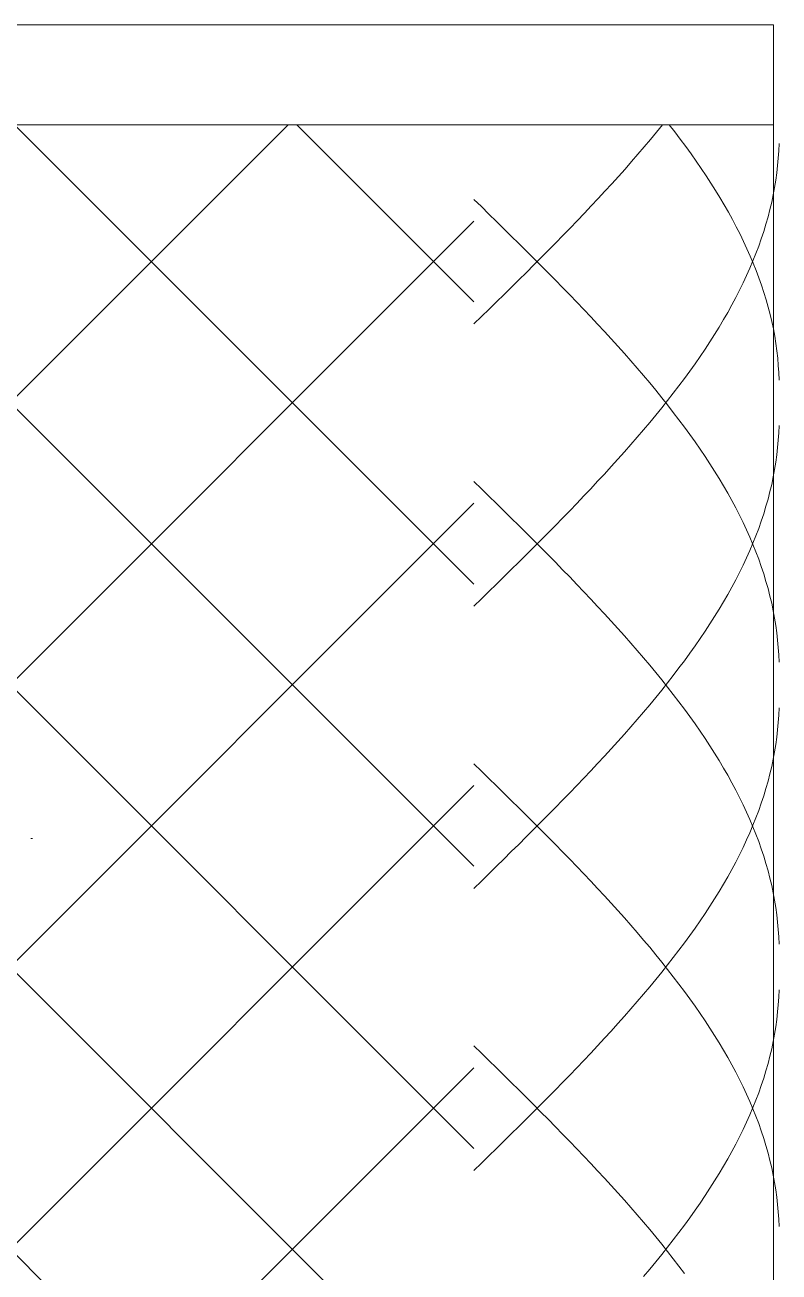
# Model space of a CAD drawing. Header units: millimetres. Extents: x -13140 to 14823, y 100 to 6213.
# Drawn here: x -8819.6 to -8744.1, y 1375 to 1500 of the extents above; entities that cross this region are included whole.
import ezdxf

# ---------------------------------------------------------------- set-up
doc = ezdxf.new("R2010")
doc.units = ezdxf.units.MM
doc.layers.add('E-LITE-EQPM', color=33, linetype='Continuous', lineweight=9)

# ---------------------------------------------------------------- blocks, each defined once
blk = doc.blocks.new('FP_9-ELEVAÇÃO 1 SUÍTE')
at = {"layer": 'E-LITE-EQPM'}
for p, q in [((-8756.97, 1488.52), (-8756.36, 1489.26)), ((-8756.36, 1489.26), (-8755.76, 1490)), ((-8754.53, 1489.27), (-8755.1, 1490)), ((-8753.98, 1488.54), (-8754.53, 1489.27)), ((-8744.65, 1260), (-8744.65, 1490)), ((-8758.22, 1487.04), (-8757.59, 1487.78)), ((-8757.59, 1487.78), (-8756.97, 1488.52)), ((-8753.43, 1487.81), (-8753.98, 1488.54)), ((-8752.9, 1487.08), (-8753.43, 1487.81)), ((-8744.11, 1487.39), (-8744.08, 1488.13)), ((-8759.51, 1485.56), (-8758.86, 1486.3)), ((-8758.86, 1486.3), (-8758.22, 1487.04)), ((-8752.39, 1486.34), (-8752.9, 1487.08)), ((-8751.88, 1485.61), (-8752.39, 1486.34)), ((-8744.22, 1485.92), (-8744.15, 1486.66)), ((-8744.15, 1486.66), (-8744.11, 1487.39)), ((-8760.17, 1484.82), (-8759.51, 1485.56)), ((-8751.39, 1484.88), (-8751.88, 1485.61)), ((-8744.4, 1484.45), (-8744.3, 1485.18)), ((-8744.3, 1485.18), (-8744.22, 1485.92)), ((-8761.52, 1483.34), (-8760.84, 1484.08)), ((-8760.84, 1484.08), (-8760.17, 1484.82)), ((-8750.91, 1484.15), (-8751.39, 1484.88)), ((-8750.45, 1483.42), (-8750.91, 1484.15)), ((-8744.52, 1483.71), (-8744.4, 1484.45)), ((-8773.9, 1481.79), (-8774.65, 1482.52)), ((-8762.89, 1481.86), (-8762.2, 1482.6)), ((-8762.2, 1482.6), (-8761.52, 1483.34)), ((-8750, 1482.69), (-8750.45, 1483.42)), ((-8749.57, 1481.96), (-8750, 1482.69)), ((-8744.81, 1482.24), (-8744.66, 1482.97)), ((-8744.66, 1482.97), (-8744.52, 1483.71)), ((-8773.15, 1481.05), (-8773.9, 1481.79)), ((-8763.59, 1481.12), (-8762.89, 1481.86)), ((-8749.15, 1481.23), (-8749.57, 1481.96)), ((-8745.18, 1480.77), (-8744.99, 1481.5)), ((-8744.99, 1481.5), (-8744.81, 1482.24)), ((-8772.4, 1480.31), (-8773.15, 1481.05)), ((-8771.65, 1479.58), (-8772.4, 1480.31)), ((-8765.01, 1479.64), (-8764.3, 1480.38)), ((-8764.3, 1480.38), (-8763.59, 1481.12)), ((-8748.75, 1480.5), (-8749.15, 1481.23)), ((-8748.36, 1479.77), (-8748.75, 1480.5)), ((-8745.61, 1479.29), (-8745.39, 1480.03)), ((-8745.39, 1480.03), (-8745.18, 1480.77)), ((-8770.91, 1478.84), (-8771.65, 1479.58)), ((-8770.16, 1478.11), (-8770.91, 1478.84)), ((-8766.46, 1478.16), (-8765.73, 1478.9)), ((-8765.73, 1478.9), (-8765.01, 1479.64)), ((-8747.99, 1479.03), (-8748.36, 1479.77)), ((-8747.63, 1478.3), (-8747.99, 1479.03)), ((-8745.86, 1478.56), (-8745.61, 1479.29)), ((-8769.42, 1477.37), (-8770.16, 1478.11)), ((-8767.19, 1477.42), (-8766.46, 1478.16)), ((-8747.29, 1477.57), (-8747.63, 1478.3)), ((-8746.96, 1476.84), (-8747.29, 1477.57)), ((-8746.4, 1477.08), (-8746.12, 1477.82)), ((-8746.12, 1477.82), (-8745.86, 1478.56)), ((-8768.68, 1476.63), (-8769.42, 1477.37)), ((-8767.95, 1475.9), (-8768.68, 1476.63)), ((-8768.66, 1475.94), (-8767.92, 1476.68)), ((-8767.92, 1476.68), (-8767.19, 1477.42)), ((-8747, 1475.61), (-8746.69, 1476.35)), ((-8746.66, 1476.11), (-8746.96, 1476.84)), ((-8746.69, 1476.35), (-8746.4, 1477.08)), ((-8770.14, 1474.46), (-8769.4, 1475.2)), ((-8769.4, 1475.2), (-8768.66, 1475.94)), ((-8767.22, 1475.16), (-8767.95, 1475.9)), ((-8766.49, 1474.42), (-8767.22, 1475.16)), ((-8747.33, 1474.88), (-8747, 1475.61)), ((-8746.36, 1475.38), (-8746.66, 1476.11)), ((-8746.09, 1474.65), (-8746.36, 1475.38)), ((-8770.89, 1473.72), (-8770.14, 1474.46)), ((-8765.77, 1473.69), (-8766.49, 1474.42)), ((-8748.04, 1473.4), (-8747.68, 1474.14)), ((-8747.68, 1474.14), (-8747.33, 1474.88)), ((-8745.83, 1473.92), (-8746.09, 1474.65)), ((-8745.59, 1473.19), (-8745.83, 1473.92)), ((-8772.39, 1472.24), (-8771.64, 1472.98)), ((-8771.64, 1472.98), (-8770.89, 1473.72)), ((-8765.06, 1472.95), (-8765.77, 1473.69)), ((-8764.35, 1472.21), (-8765.06, 1472.95)), ((-8748.81, 1471.93), (-8748.42, 1472.67)), ((-8748.42, 1472.67), (-8748.04, 1473.4)), ((-8745.37, 1472.46), (-8745.59, 1473.19)), ((-8773.9, 1470.77), (-8773.14, 1471.51)), ((-8773.14, 1471.51), (-8772.39, 1472.24)), ((-8763.64, 1471.48), (-8764.35, 1472.21)), ((-8762.95, 1470.74), (-8763.64, 1471.48)), ((-8749.22, 1471.19), (-8748.81, 1471.93)), ((-8745.16, 1471.72), (-8745.37, 1472.46)), ((-8744.97, 1470.99), (-8745.16, 1471.72)), ((-8774.65, 1470.03), (-8773.9, 1470.77)), ((-8762.26, 1470.01), (-8762.95, 1470.74)), ((-8761.58, 1469.27), (-8762.26, 1470.01)), ((-8750.09, 1469.72), (-8749.65, 1470.46)), ((-8749.65, 1470.46), (-8749.22, 1471.19)), ((-8744.8, 1470.26), (-8744.97, 1470.99)), ((-8744.65, 1469.53), (-8744.8, 1470.26)), ((-8760.9, 1468.53), (-8761.58, 1469.27)), ((-8751.01, 1468.25), (-8750.54, 1468.98)), ((-8750.54, 1468.98), (-8750.09, 1469.72)), ((-8744.51, 1468.8), (-8744.65, 1469.53)), ((-8744.39, 1468.07), (-8744.51, 1468.8)), ((-8760.23, 1467.8), (-8760.9, 1468.53)), ((-8759.58, 1467.06), (-8760.23, 1467.8)), ((-8751.99, 1466.78), (-8751.49, 1467.51)), ((-8751.49, 1467.51), (-8751.01, 1468.25)), ((-8744.3, 1467.34), (-8744.39, 1468.07)), ((-8758.93, 1466.32), (-8759.58, 1467.06)), ((-8758.29, 1465.59), (-8758.93, 1466.32)), ((-8752.5, 1466.04), (-8751.99, 1466.78)), ((-8744.21, 1466.61), (-8744.3, 1467.34)), ((-8744.15, 1465.88), (-8744.21, 1466.61)), ((-8757.66, 1464.85), (-8758.29, 1465.59)), ((-8753.56, 1464.57), (-8753.03, 1465.3)), ((-8753.03, 1465.3), (-8752.5, 1466.04)), ((-8744.1, 1465.15), (-8744.15, 1465.88)), ((-8744.08, 1464.41), (-8744.1, 1465.15)), ((-8757.04, 1464.12), (-8757.66, 1464.85)), ((-8756.43, 1463.38), (-8757.04, 1464.12)), ((-8754.68, 1463.09), (-8754.11, 1463.83)), ((-8754.11, 1463.83), (-8753.56, 1464.57)), ((-8755.84, 1462.64), (-8756.43, 1463.38)), ((-8755.25, 1461.91), (-8755.84, 1462.64)), ((-8755.25, 1462.36), (-8754.68, 1463.09)), ((-8756.43, 1460.89), (-8755.84, 1461.62)), ((-8755.84, 1461.62), (-8755.25, 1462.36)), ((-8754.68, 1461.17), (-8755.25, 1461.91)), ((-8757.66, 1459.41), (-8757.04, 1460.15)), ((-8757.04, 1460.15), (-8756.43, 1460.89)), ((-8754.11, 1460.43), (-8754.68, 1461.17)), ((-8753.56, 1459.7), (-8754.11, 1460.43)), ((-8758.29, 1458.68), (-8757.66, 1459.41)), ((-8753.03, 1458.96), (-8753.56, 1459.7)), ((-8752.5, 1458.22), (-8753.03, 1458.96)), ((-8744.15, 1458.37), (-8744.11, 1459.11)), ((-8744.11, 1459.11), (-8744.08, 1459.84)), ((-8759.58, 1457.2), (-8758.93, 1457.94)), ((-8758.93, 1457.94), (-8758.29, 1458.68)), ((-8751.99, 1457.49), (-8752.5, 1458.22)), ((-8744.3, 1456.9), (-8744.22, 1457.64)), ((-8744.22, 1457.64), (-8744.15, 1458.37)), ((-8760.9, 1455.73), (-8760.23, 1456.47)), ((-8760.23, 1456.47), (-8759.58, 1457.2)), ((-8751.49, 1456.75), (-8751.99, 1457.49)), ((-8751.01, 1456.02), (-8751.49, 1456.75)), ((-8744.4, 1456.16), (-8744.3, 1456.9)), ((-8761.58, 1454.99), (-8760.9, 1455.73)), ((-8750.54, 1455.28), (-8751.01, 1456.02)), ((-8750.09, 1454.54), (-8750.54, 1455.28)), ((-8744.66, 1454.69), (-8744.52, 1455.43)), ((-8744.52, 1455.43), (-8744.4, 1456.16)), ((-8773.9, 1453.5), (-8774.65, 1454.24)), ((-8762.95, 1453.52), (-8762.26, 1454.26)), ((-8762.26, 1454.26), (-8761.58, 1454.99)), ((-8749.65, 1453.81), (-8750.09, 1454.54)), ((-8749.22, 1453.07), (-8749.65, 1453.81)), ((-8744.99, 1453.22), (-8744.81, 1453.95)), ((-8744.81, 1453.95), (-8744.66, 1454.69)), ((-8773.15, 1452.77), (-8773.9, 1453.5)), ((-8772.4, 1452.03), (-8773.15, 1452.77)), ((-8764.35, 1452.05), (-8763.64, 1452.79)), ((-8763.64, 1452.79), (-8762.95, 1453.52)), ((-8748.81, 1452.33), (-8749.22, 1453.07)), ((-8745.18, 1452.48), (-8744.99, 1453.22)), ((-8771.65, 1451.29), (-8772.4, 1452.03)), ((-8770.91, 1450.56), (-8771.65, 1451.29)), ((-8765.77, 1450.58), (-8765.06, 1451.31)), ((-8765.06, 1451.31), (-8764.35, 1452.05)), ((-8748.42, 1451.6), (-8748.81, 1452.33)), ((-8748.04, 1450.86), (-8748.42, 1451.6)), ((-8745.61, 1451.01), (-8745.39, 1451.75)), ((-8745.39, 1451.75), (-8745.18, 1452.48)), ((-8770.16, 1449.82), (-8770.91, 1450.56)), ((-8766.49, 1449.84), (-8765.77, 1450.58)), ((-8747.68, 1450.13), (-8748.04, 1450.86)), ((-8747.33, 1449.39), (-8747.68, 1450.13)), ((-8746.12, 1449.54), (-8745.86, 1450.27)), ((-8745.86, 1450.27), (-8745.61, 1451.01)), ((-8769.42, 1449.08), (-8770.16, 1449.82)), ((-8768.68, 1448.35), (-8769.42, 1449.08)), ((-8767.95, 1448.37), (-8767.22, 1449.1)), ((-8767.22, 1449.1), (-8766.49, 1449.84)), ((-8747, 1448.65), (-8747.33, 1449.39)), ((-8746.69, 1448.06), (-8746.4, 1448.8)), ((-8746.4, 1448.8), (-8746.12, 1449.54)), ((-8769.42, 1446.9), (-8768.68, 1447.63)), ((-8768.68, 1447.63), (-8767.95, 1448.37)), ((-8767.95, 1447.61), (-8768.68, 1448.35)), ((-8767.22, 1446.88), (-8767.95, 1447.61)), ((-8746.69, 1447.92), (-8747, 1448.65)), ((-8747, 1447.33), (-8746.69, 1448.06)), ((-8746.4, 1447.18), (-8746.69, 1447.92)), ((-8770.16, 1446.16), (-8769.42, 1446.9)), ((-8766.49, 1446.14), (-8767.22, 1446.88)), ((-8747.68, 1445.85), (-8747.33, 1446.59)), ((-8747.33, 1446.59), (-8747, 1447.33)), ((-8746.12, 1446.44), (-8746.4, 1447.18)), ((-8745.86, 1445.71), (-8746.12, 1446.44)), ((-8771.65, 1444.69), (-8770.91, 1445.42)), ((-8770.91, 1445.42), (-8770.16, 1446.16)), ((-8765.77, 1445.4), (-8766.49, 1446.14)), ((-8765.06, 1444.67), (-8765.77, 1445.4)), ((-8748.42, 1444.38), (-8748.04, 1445.12)), ((-8748.04, 1445.12), (-8747.68, 1445.85)), ((-8745.61, 1444.97), (-8745.86, 1445.71)), ((-8773.15, 1443.21), (-8772.4, 1443.95)), ((-8772.4, 1443.95), (-8771.65, 1444.69)), ((-8764.35, 1443.93), (-8765.06, 1444.67)), ((-8763.64, 1443.19), (-8764.35, 1443.93)), ((-8748.81, 1443.65), (-8748.42, 1444.38)), ((-8745.39, 1444.23), (-8745.61, 1444.97)), ((-8745.18, 1443.5), (-8745.39, 1444.23)), ((-8773.9, 1442.48), (-8773.15, 1443.21)), ((-8762.95, 1442.46), (-8763.64, 1443.19)), ((-8749.65, 1442.17), (-8749.22, 1442.91)), ((-8749.22, 1442.91), (-8748.81, 1443.65)), ((-8744.99, 1442.76), (-8745.18, 1443.5)), ((-8744.81, 1442.03), (-8744.99, 1442.76)), ((-8774.65, 1441.74), (-8773.9, 1442.48)), ((-8762.26, 1441.72), (-8762.95, 1442.46)), ((-8761.58, 1440.99), (-8762.26, 1441.72)), ((-8750.54, 1440.7), (-8750.09, 1441.44)), ((-8750.09, 1441.44), (-8749.65, 1442.17)), ((-8744.66, 1441.29), (-8744.81, 1442.03)), ((-8744.52, 1440.55), (-8744.66, 1441.29)), ((-8760.9, 1440.25), (-8761.58, 1440.99)), ((-8760.23, 1439.51), (-8760.9, 1440.25)), ((-8751.01, 1439.96), (-8750.54, 1440.7)), ((-8744.4, 1439.82), (-8744.52, 1440.55)), ((-8759.58, 1438.78), (-8760.23, 1439.51)), ((-8758.93, 1438.04), (-8759.58, 1438.78)), ((-8751.99, 1438.49), (-8751.49, 1439.23)), ((-8751.49, 1439.23), (-8751.01, 1439.96)), ((-8744.3, 1439.08), (-8744.4, 1439.82)), ((-8744.22, 1438.34), (-8744.3, 1439.08)), ((-8758.29, 1437.3), (-8758.93, 1438.04)), ((-8753.03, 1437.02), (-8752.5, 1437.76)), ((-8752.5, 1437.76), (-8751.99, 1438.49)), ((-8744.15, 1437.61), (-8744.22, 1438.34)), ((-8744.11, 1436.87), (-8744.15, 1437.61)), ((-8757.66, 1436.57), (-8758.29, 1437.3)), ((-8757.04, 1435.83), (-8757.66, 1436.57)), ((-8754.11, 1435.55), (-8753.56, 1436.28)), ((-8753.56, 1436.28), (-8753.03, 1437.02)), ((-8744.08, 1436.14), (-8744.11, 1436.87)), ((-8756.43, 1435.09), (-8757.04, 1435.83)), ((-8755.84, 1434.36), (-8756.43, 1435.09)), ((-8754.68, 1434.81), (-8754.11, 1435.55)), ((-8755.25, 1433.62), (-8755.84, 1434.36)), ((-8755.84, 1433.34), (-8755.25, 1434.07)), ((-8755.25, 1434.07), (-8754.68, 1434.81)), ((-8757.04, 1431.86), (-8756.43, 1432.6)), ((-8756.43, 1432.6), (-8755.84, 1433.34)), ((-8754.68, 1432.89), (-8755.25, 1433.62)), ((-8754.11, 1432.15), (-8754.68, 1432.89)), ((-8757.66, 1431.13), (-8757.04, 1431.86)), ((-8753.56, 1431.41), (-8754.11, 1432.15)), ((-8753.03, 1430.68), (-8753.56, 1431.41)), ((-8744.11, 1430.82), (-8744.08, 1431.56)), ((-8758.93, 1429.66), (-8758.29, 1430.39)), ((-8758.29, 1430.39), (-8757.66, 1431.13)), ((-8752.5, 1429.94), (-8753.03, 1430.68)), ((-8744.22, 1429.35), (-8744.15, 1430.09)), ((-8744.15, 1430.09), (-8744.11, 1430.82)), ((-8760.23, 1428.18), (-8759.58, 1428.92)), ((-8759.58, 1428.92), (-8758.93, 1429.66)), ((-8751.99, 1429.2), (-8752.5, 1429.94)), ((-8751.49, 1428.47), (-8751.99, 1429.2)), ((-8744.3, 1428.61), (-8744.22, 1429.35)), ((-8760.9, 1427.45), (-8760.23, 1428.18)), ((-8751.01, 1427.73), (-8751.49, 1428.47)), ((-8750.54, 1427), (-8751.01, 1427.73)), ((-8744.52, 1427.14), (-8744.4, 1427.88)), ((-8744.4, 1427.88), (-8744.3, 1428.61)), ((-8762.26, 1425.97), (-8761.58, 1426.71)), ((-8761.58, 1426.71), (-8760.9, 1427.45)), ((-8750.09, 1426.26), (-8750.54, 1427)), ((-8749.65, 1425.52), (-8750.09, 1426.26)), ((-8744.81, 1425.67), (-8744.66, 1426.41)), ((-8744.66, 1426.41), (-8744.52, 1427.14)), ((-8773.9, 1425.22), (-8774.65, 1425.95)), ((-8773.15, 1424.48), (-8773.9, 1425.22)), ((-8763.64, 1424.5), (-8762.95, 1425.24)), ((-8762.95, 1425.24), (-8762.26, 1425.97)), ((-8749.22, 1424.79), (-8749.65, 1425.52)), ((-8744.99, 1424.93), (-8744.81, 1425.67)), ((-8772.4, 1423.75), (-8773.15, 1424.48)), ((-8765.06, 1423.03), (-8764.35, 1423.77)), ((-8764.35, 1423.77), (-8763.64, 1424.5)), ((-8748.81, 1424.05), (-8749.22, 1424.79)), ((-8748.42, 1423.31), (-8748.81, 1424.05)), ((-8745.39, 1423.46), (-8745.18, 1424.2)), ((-8745.18, 1424.2), (-8744.99, 1424.93)), ((-8771.65, 1423.01), (-8772.4, 1423.75)), ((-8770.91, 1422.27), (-8771.65, 1423.01)), ((-8765.77, 1422.29), (-8765.06, 1423.03)), ((-8748.04, 1422.58), (-8748.42, 1423.31)), ((-8747.68, 1421.84), (-8748.04, 1422.58)), ((-8745.86, 1421.99), (-8745.61, 1422.72)), ((-8745.61, 1422.72), (-8745.39, 1423.46)), ((-8770.16, 1421.54), (-8770.91, 1422.27)), ((-8769.42, 1420.8), (-8770.16, 1421.54)), ((-8767.22, 1420.82), (-8766.49, 1421.56)), ((-8766.49, 1421.56), (-8765.77, 1422.29)), ((-8747.33, 1421.1), (-8747.68, 1421.84)), ((-8746.4, 1420.52), (-8746.12, 1421.25)), ((-8746.12, 1421.25), (-8745.86, 1421.99)), ((-8768.68, 1420.06), (-8769.42, 1420.8)), ((-8768.68, 1419.35), (-8767.95, 1420.08)), ((-8767.95, 1419.33), (-8768.68, 1420.06)), ((-8767.95, 1420.08), (-8767.22, 1420.82)), ((-8747, 1420.37), (-8747.33, 1421.1)), ((-8746.69, 1419.63), (-8747, 1420.37)), ((-8746.69, 1419.78), (-8746.4, 1420.52)), ((-8769.42, 1418.61), (-8768.68, 1419.35)), ((-8767.22, 1418.59), (-8767.95, 1419.33)), ((-8747.33, 1418.31), (-8747, 1419.04)), ((-8747, 1419.04), (-8746.69, 1419.78)), ((-8746.4, 1418.9), (-8746.69, 1419.63)), ((-8746.12, 1418.16), (-8746.4, 1418.9)), ((-8770.91, 1417.14), (-8770.16, 1417.87)), ((-8770.16, 1417.87), (-8769.42, 1418.61)), ((-8766.49, 1417.85), (-8767.22, 1418.59)), ((-8765.77, 1417.12), (-8766.49, 1417.85)), ((-8748.04, 1416.83), (-8747.68, 1417.57)), ((-8747.68, 1417.57), (-8747.33, 1418.31)), ((-8745.86, 1417.42), (-8746.12, 1418.16)), ((-8772.4, 1415.67), (-8771.65, 1416.4)), ((-8771.65, 1416.4), (-8770.91, 1417.14)), ((-8765.06, 1416.38), (-8765.77, 1417.12)), ((-8764.35, 1415.65), (-8765.06, 1416.38)), ((-8748.42, 1416.1), (-8748.04, 1416.83)), ((-8745.61, 1416.69), (-8745.86, 1417.42)), ((-8745.39, 1415.95), (-8745.61, 1416.69)), ((-8773.15, 1414.93), (-8772.4, 1415.67)), ((-8763.64, 1414.91), (-8764.35, 1415.65)), ((-8749.22, 1414.63), (-8748.81, 1415.36)), ((-8748.81, 1415.36), (-8748.42, 1416.1)), ((-8745.18, 1415.21), (-8745.39, 1415.95)), ((-8744.99, 1414.48), (-8745.18, 1415.21)), ((-8774.65, 1413.46), (-8773.9, 1414.19)), ((-8773.9, 1414.19), (-8773.15, 1414.93)), ((-8762.95, 1414.17), (-8763.64, 1414.91)), ((-8762.26, 1413.44), (-8762.95, 1414.17)), ((-8750.09, 1413.15), (-8749.65, 1413.89)), ((-8749.65, 1413.89), (-8749.22, 1414.63)), ((-8744.81, 1413.74), (-8744.99, 1414.48)), ((-8761.58, 1412.7), (-8762.26, 1413.44)), ((-8760.9, 1411.96), (-8761.58, 1412.7)), ((-8750.54, 1412.42), (-8750.09, 1413.15)), ((-8744.66, 1413.01), (-8744.81, 1413.74)), ((-8744.52, 1412.27), (-8744.66, 1413.01)), ((-8760.23, 1411.23), (-8760.9, 1411.96)), ((-8751.49, 1410.94), (-8751.01, 1411.68)), ((-8751.01, 1411.68), (-8750.54, 1412.42)), ((-8744.4, 1411.53), (-8744.52, 1412.27)), ((-8744.3, 1410.8), (-8744.4, 1411.53)), ((-8759.58, 1410.49), (-8760.23, 1411.23)), ((-8758.93, 1409.76), (-8759.58, 1410.49)), ((-8752.5, 1409.47), (-8751.99, 1410.21)), ((-8751.99, 1410.21), (-8751.49, 1410.94)), ((-8744.22, 1410.06), (-8744.3, 1410.8)), ((-8744.15, 1409.32), (-8744.22, 1410.06)), ((-8758.29, 1409.02), (-8758.93, 1409.76)), ((-8757.66, 1408.28), (-8758.29, 1409.02)), ((-8753.03, 1408.73), (-8752.5, 1409.47)), ((-8744.11, 1408.59), (-8744.15, 1409.32)), ((-8757.04, 1407.55), (-8757.66, 1408.28)), ((-8756.43, 1406.81), (-8757.04, 1407.55)), ((-8754.11, 1407.26), (-8753.56, 1408)), ((-8753.56, 1408), (-8753.03, 1408.73)), ((-8744.08, 1407.85), (-8744.11, 1408.59)), ((-8755.84, 1406.07), (-8756.43, 1406.81)), ((-8755.25, 1405.79), (-8754.68, 1406.53)), ((-8754.68, 1406.53), (-8754.11, 1407.26)), ((-8756.43, 1404.32), (-8755.84, 1405.05)), ((-8755.25, 1405.34), (-8755.84, 1406.07)), ((-8755.84, 1405.05), (-8755.25, 1405.79)), ((-8754.68, 1404.6), (-8755.25, 1405.34)), ((-8757.04, 1403.58), (-8756.43, 1404.32)), ((-8754.11, 1403.87), (-8754.68, 1404.6)), ((-8753.56, 1403.13), (-8754.11, 1403.87)), ((-8758.29, 1402.11), (-8757.66, 1402.84)), ((-8757.66, 1402.84), (-8757.04, 1403.58)), ((-8753.03, 1402.39), (-8753.56, 1403.13)), ((-8744.15, 1401.8), (-8744.11, 1402.54)), ((-8744.11, 1402.54), (-8744.08, 1403.28)), ((-8759.58, 1400.64), (-8758.93, 1401.37)), ((-8758.93, 1401.37), (-8758.29, 1402.11)), ((-8752.5, 1401.66), (-8753.03, 1402.39)), ((-8751.99, 1400.92), (-8752.5, 1401.66)), ((-8744.22, 1401.07), (-8744.15, 1401.8)), ((-8760.23, 1399.9), (-8759.58, 1400.64)), ((-8751.49, 1400.18), (-8751.99, 1400.92)), ((-8751.01, 1399.45), (-8751.49, 1400.18)), ((-8744.4, 1399.59), (-8744.3, 1400.33)), ((-8744.3, 1400.33), (-8744.22, 1401.07)), ((-8761.58, 1398.43), (-8760.9, 1399.16)), ((-8760.9, 1399.16), (-8760.23, 1399.9)), ((-8750.54, 1398.71), (-8751.01, 1399.45)), ((-8744.66, 1398.12), (-8744.52, 1398.86)), ((-8744.52, 1398.86), (-8744.4, 1399.59)), ((-8773.9, 1396.93), (-8774.65, 1397.67)), ((-8762.95, 1396.95), (-8762.26, 1397.69)), ((-8762.26, 1397.69), (-8761.58, 1398.43)), ((-8750.09, 1397.97), (-8750.54, 1398.71)), ((-8749.65, 1397.24), (-8750.09, 1397.97)), ((-8744.81, 1397.39), (-8744.66, 1398.12)), ((-8773.15, 1396.2), (-8773.9, 1396.93)), ((-8763.64, 1396.22), (-8762.95, 1396.95)), ((-8749.22, 1396.5), (-8749.65, 1397.24)), ((-8748.81, 1395.77), (-8749.22, 1396.5)), ((-8745.18, 1395.91), (-8744.99, 1396.65)), ((-8744.99, 1396.65), (-8744.81, 1397.39)), ((-8772.4, 1395.46), (-8773.15, 1396.2)), ((-8771.65, 1394.72), (-8772.4, 1395.46)), ((-8765.06, 1394.74), (-8764.35, 1395.48)), ((-8764.35, 1395.48), (-8763.64, 1396.22)), ((-8748.42, 1395.03), (-8748.81, 1395.77)), ((-8748.04, 1394.29), (-8748.42, 1395.03)), ((-8745.61, 1394.44), (-8745.39, 1395.18)), ((-8745.39, 1395.18), (-8745.18, 1395.91)), ((-8770.91, 1393.99), (-8771.65, 1394.72)), ((-8770.16, 1393.25), (-8770.91, 1393.99)), ((-8766.49, 1393.27), (-8765.77, 1394.01)), ((-8765.77, 1394.01), (-8765.06, 1394.74)), ((-8747.68, 1393.56), (-8748.04, 1394.29)), ((-8745.86, 1393.7), (-8745.61, 1394.44)), ((-8769.42, 1392.52), (-8770.16, 1393.25)), ((-8768.68, 1391.78), (-8769.42, 1392.52)), ((-8767.95, 1391.8), (-8767.22, 1392.54)), ((-8767.22, 1392.54), (-8766.49, 1393.27)), ((-8747.33, 1392.82), (-8747.68, 1393.56)), ((-8747, 1392.08), (-8747.33, 1392.82)), ((-8746.4, 1392.23), (-8746.12, 1392.97)), ((-8746.12, 1392.97), (-8745.86, 1393.7)), ((-8768.68, 1391.06), (-8767.95, 1391.8)), ((-8767.95, 1391.04), (-8768.68, 1391.78)), ((-8746.69, 1391.35), (-8747, 1392.08)), ((-8747, 1390.76), (-8746.69, 1391.49)), ((-8746.69, 1391.49), (-8746.4, 1392.23)), ((-8746.4, 1390.61), (-8746.69, 1391.35)), ((-8770.16, 1389.59), (-8769.42, 1390.33)), ((-8769.42, 1390.33), (-8768.68, 1391.06)), ((-8767.22, 1390.31), (-8767.95, 1391.04)), ((-8766.49, 1389.57), (-8767.22, 1390.31)), ((-8747.68, 1389.29), (-8747.33, 1390.02)), ((-8747.33, 1390.02), (-8747, 1390.76)), ((-8746.12, 1389.88), (-8746.4, 1390.61)), ((-8771.65, 1388.12), (-8770.91, 1388.85)), ((-8770.91, 1388.85), (-8770.16, 1389.59)), ((-8765.77, 1388.83), (-8766.49, 1389.57)), ((-8765.06, 1388.1), (-8765.77, 1388.83)), ((-8748.04, 1388.55), (-8747.68, 1389.29)), ((-8745.86, 1389.14), (-8746.12, 1389.88)), ((-8745.61, 1388.4), (-8745.86, 1389.14)), ((-8772.4, 1387.38), (-8771.65, 1388.12)), ((-8764.35, 1387.36), (-8765.06, 1388.1)), ((-8748.81, 1387.08), (-8748.42, 1387.81)), ((-8748.42, 1387.81), (-8748.04, 1388.55)), ((-8745.39, 1387.67), (-8745.61, 1388.4)), ((-8745.18, 1386.93), (-8745.39, 1387.67)), ((-8773.9, 1385.91), (-8773.15, 1386.65)), ((-8773.15, 1386.65), (-8772.4, 1387.38)), ((-8763.64, 1386.63), (-8764.35, 1387.36)), ((-8762.95, 1385.89), (-8763.64, 1386.63)), ((-8749.65, 1385.6), (-8749.22, 1386.34)), ((-8749.22, 1386.34), (-8748.81, 1387.08)), ((-8744.99, 1386.19), (-8745.18, 1386.93)), ((-8774.65, 1385.17), (-8773.9, 1385.91)), ((-8762.26, 1385.15), (-8762.95, 1385.89)), ((-8761.58, 1384.42), (-8762.26, 1385.15)), ((-8750.09, 1384.87), (-8749.65, 1385.6)), ((-8744.81, 1385.46), (-8744.99, 1386.19)), ((-8744.66, 1384.72), (-8744.81, 1385.46)), ((-8760.9, 1383.68), (-8761.58, 1384.42)), ((-8751.01, 1383.4), (-8750.54, 1384.13)), ((-8750.54, 1384.13), (-8750.09, 1384.87)), ((-8744.52, 1383.98), (-8744.66, 1384.72)), ((-8744.4, 1383.25), (-8744.52, 1383.98)), ((-8760.23, 1382.94), (-8760.9, 1383.68)), ((-8759.58, 1382.21), (-8760.23, 1382.94)), ((-8751.99, 1381.92), (-8751.49, 1382.66)), ((-8751.49, 1382.66), (-8751.01, 1383.4)), ((-8744.3, 1382.51), (-8744.4, 1383.25)), ((-8744.22, 1381.78), (-8744.3, 1382.51)), ((-8758.93, 1381.47), (-8759.58, 1382.21)), ((-8758.29, 1380.73), (-8758.93, 1381.47)), ((-8752.5, 1381.19), (-8751.99, 1381.92)), ((-8744.15, 1381.04), (-8744.22, 1381.78)), ((-8757.66, 1380), (-8758.29, 1380.73)), ((-8753.56, 1379.71), (-8753.03, 1380.45)), ((-8753.03, 1380.45), (-8752.5, 1381.19)), ((-8744.11, 1380.3), (-8744.15, 1381.04)), ((-8744.08, 1379.57), (-8744.11, 1380.3)), ((-8757.04, 1379.26), (-8757.66, 1380)), ((-8756.43, 1378.53), (-8757.04, 1379.26)), ((-8754.68, 1378.24), (-8754.11, 1378.98)), ((-8754.11, 1378.98), (-8753.56, 1379.71)), ((-8755.84, 1377.79), (-8756.43, 1378.53)), ((-8755.25, 1377.05), (-8755.84, 1377.79)), ((-8755.84, 1376.77), (-8755.25, 1377.51)), ((-8755.25, 1377.51), (-8754.68, 1378.24)), ((-8756.43, 1376.03), (-8755.84, 1376.77)), ((-8754.68, 1376.32), (-8755.25, 1377.05)), ((-8754.11, 1375.58), (-8754.68, 1376.32)), ((-8757.66, 1374.56), (-8757.04, 1375.3)), ((-8757.04, 1375.3), (-8756.43, 1376.03)), ((-8753.56, 1374.84), (-8754.11, 1375.58))]:
    blk.add_line(p, q, dxfattribs=at)
blk = doc.blocks.new('ARANDELA PRAINHA  - ARANDELA PRAINHA -4649477-ELEVAÇÃO 1 SUÍTE')
at = {"layer": 'E-LITE-EQPM'}
h = blk.add_hatch(dxfattribs=at)
h.set_pattern_fill('FP_4', color=256, style=0, pattern_type=2)
h.set_pattern_definition([(135, (-9429.251, 1250), (14.14214, 14.14214), []), (45, (-9429.251, 1250), (14.14214, -14.14214), [])])
h.paths.add_polyline_path([(-8864.65, 1260), (-8774.65, 1260), (-8774.65, 1490), (-8864.65, 1490), (-8864.65, 1260.32)])
for p, q in [((-8864.65, 1500), (-8774.65, 1500)), ((-8774.65, 1500), (-8744.65, 1500)), ((-8744.65, 1490), (-8744.65, 1500)), ((-8864.65, 1490), (-8774.65, 1490)), ((-8774.65, 1490), (-8864.65, 1490)), ((-8774.65, 1490), (-8744.65, 1490)), ((-8744.65, 1490), (-8774.65, 1490))]:
    blk.add_line(p, q, dxfattribs=at)
at = {"layer": 'E-LITE-EQPM', "flags": 128}
for points in [[(-8818.88, 1418.45), (-8818.88, 1418.45), (-8818.88, 1418.45), (-8818.89, 1418.45), (-8818.89, 1418.45), (-8818.9, 1418.45), (-8818.91, 1418.45), (-8818.92, 1418.45), (-8818.93, 1418.45), (-8818.94, 1418.45), (-8818.95, 1418.45), (-8818.96, 1418.45), (-8818.98, 1418.45), (-8819, 1418.45), (-8819.01, 1418.45), (-8819.03, 1418.45), (-8819.05, 1418.45)], [(-8819.04, 1418.45), (-8819.02, 1418.45), (-8819, 1418.45), (-8818.98, 1418.45), (-8818.97, 1418.45), (-8818.95, 1418.45), (-8818.94, 1418.45), (-8818.93, 1418.45), (-8818.92, 1418.45), (-8818.91, 1418.45), (-8818.9, 1418.45), (-8818.89, 1418.45), (-8818.89, 1418.45), (-8818.88, 1418.45), (-8818.88, 1418.45), (-8818.88, 1418.45)]]:
    blk.add_lwpolyline(points, dxfattribs=at)
at = {"layer": 'E-LITE-EQPM'}
blk.add_blockref('FP_9-ELEVAÇÃO 1 SUÍTE', (0, 0), dxfattribs=at)

msp = doc.modelspace()

# ---------------------------------------------------------------- block references
at = {"layer": 'E-LITE-EQPM'}
msp.add_blockref('ARANDELA PRAINHA  - ARANDELA PRAINHA -4649477-ELEVAÇÃO 1 SUÍTE', (0, 0), dxfattribs=at)

doc.saveas('drawing.dxf')
